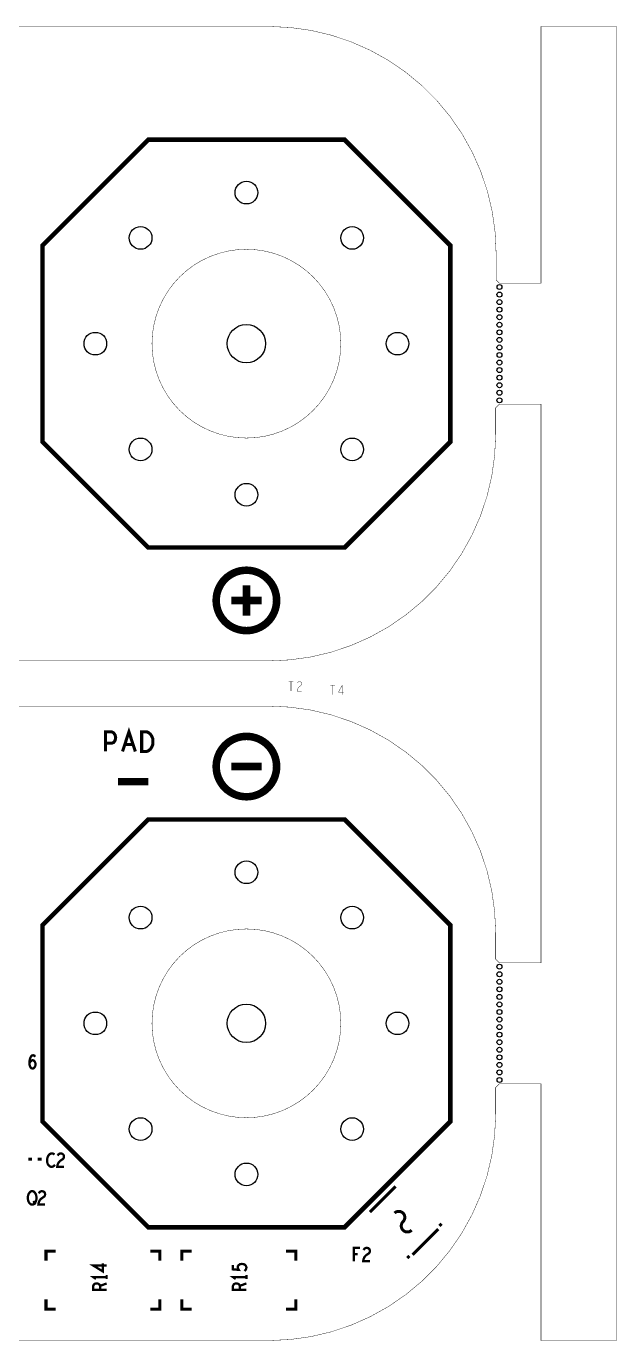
# Model space of a CAD drawing. Extents: x -8 to 102, y 0 to 87.
# Drawn here: x 62.9 to 102, y 0 to 87 of the extents above; entities that cross this region are included whole.
import ezdxf

# ---------------------------------------------------------------- set-up
doc = ezdxf.new("R2010")
doc.units = 0
doc.layers.get('0').update_dxf_attribs({"linetype": 'CONTINUOUS'})
for name, color, linetype in [('BOARD_ART', 7, 'CONTINUOUS'), ('SILK_TOP_ART', 10, 'CONTINUOUS'), ('UCBALANCER-1-2_DRL', 11, 'CONTINUOUS')]:
    doc.layers.add(name, color=color, linetype=linetype)

# ---------------------------------------------------------------- blocks, each defined once
blk = doc.blocks.new('ROUND_3')
blk.add_circle((0, 0), 0.165)
blk = doc.blocks.new('ROUND_5')
blk.add_circle((0, 0), 0.75)
blk = doc.blocks.new('ROUND_7')
blk.add_circle((0, 0), 1.27)

msp = doc.modelspace()

# ---------------------------------------------------------------- linework, layer by layer
at = {"layer": 'BOARD_ART', "const_width": 0.0254}
for points in [[(15, 87), (79, 87)], [(94.0312, 71.9671), (94.0312, 70.2188), (94.25, 70), (97, 70), (97, 87), (102, 87), (102, 0), (97, 0), (97, 17), (94.25, 17), (94, 16.75), (94, 15)], [(94, 27), (94, 25.25), (94.25, 25), (97, 25), (97, 62), (94.25, 62), (94, 61.75), (94, 60)], [(79, 45), (15, 45)], [(15, 42), (79, 42)], [(79, 0), (15, 0)]]:
    msp.add_lwpolyline(points, dxfattribs=at)
for points in [[(94.0312, 71.9671, 0.4142467), (79, 87)], [(79, 45, 0.4142136), (94, 60)], [(94, 27, 0.4142136), (79, 42)], [(79, 0, 0.4142136), (94, 15)]]:
    msp.add_lwpolyline(points, format="xyb", dxfattribs=at)
for points in [[(71.25, 66, 1), (83.75, 66, 1)], [(71.25, 21, 1), (83.75, 21, 1)]]:
    msp.add_lwpolyline(points, format="xyb", close=True, dxfattribs=at)
at = {"layer": 'SILK_TOP_ART'}
for points, const_width in [([(77.5, 79.5), (84, 79.5), (91, 72.5), (91, 59.5), (84, 52.5), (71, 52.5), (64, 59.5), (64, 72.5), (71, 79.5), (77.5, 79.5)], 0.3), ([(77.5, 50), (77.5, 48)], 0.5), ([(76.5, 49), (78.5, 49)], 0.5), ([(80.2974, 43.635), (80.609, 43.635)], 0.0254), ([(80.4532, 43.635), (80.4532, 43)], 0.0254), ([(80.8833, 43.5292), (80.9239, 43.5927), (80.9714, 43.6244), (81.0255, 43.635), (81.0933, 43.6138), (81.1407, 43.5609), (81.1542, 43.4974), (81.1475, 43.4339), (81.1204, 43.381), (80.9849, 43.2752), (80.9239, 43.2011), (80.8833, 43.0952), (80.8698, 43), (81.1542, 43)], 0.0254), ([(83.0474, 43.385), (83.359, 43.385)], 0.0254), ([(83.2032, 43.385), (83.2032, 42.75)], 0.0254), ([(83.8433, 42.75), (83.8433, 43.385), (83.5927, 42.9299), (83.9313, 42.9299)], 0.0254), ([(68.1693, 39), (68.1693, 40.3), (68.5757, 40.3), (68.7112, 40.235), (68.8128, 40.0833), (68.8467, 39.91), (68.8128, 39.7367), (68.7281, 39.6067), (68.5757, 39.5416), (68.1693, 39.5416)], 0.2032), ([(69.3006, 39), (69.724, 40.3), (70.1474, 39)], 0.2032), ([(70.5675, 39), (70.5675, 40.3), (70.9061, 40.3), (71.0416, 40.235), (71.1432, 40.1483), (71.2279, 40.0184), (71.2956, 39.8666), (71.3125, 39.65), (71.2956, 39.4333), (71.2279, 39.2816), (71.1432, 39.1516), (71.0416, 39.065), (70.9061, 39), (70.5675, 39)], 0.2032), ([(69.9949, 39.455), (69.453, 39.455)], 0.2032), ([(76.5, 38), (78.5, 38)], 0.5), ([(69, 37), (71, 37)], 0.5), ([(77.5, 34.5), (84, 34.5), (91, 27.5), (91, 14.5), (84, 7.5), (71, 7.5), (64, 14.5), (64, 27.5), (71, 34.5), (77.5, 34.5)], 0.3), ([(63.1364, 18.3704), (63.2105, 18.4741), (63.274, 18.5334), (63.3587, 18.563), (63.4328, 18.5334), (63.4857, 18.4741), (63.528, 18.3852), (63.5386, 18.2815), (63.528, 18.1926), (63.4857, 18.1037), (63.4222, 18.0296), (63.3481, 18), (63.2634, 18.0296), (63.1893, 18.1185), (63.147, 18.2519), (63.1364, 18.4), (63.1576, 18.5926), (63.1893, 18.6964), (63.2422, 18.8001), (63.3163, 18.8742), (63.3904, 18.889), (63.4645, 18.8594), (63.5174, 18.7853)], 0.1524), ([(64.8003, 12.3149), (64.7368, 12.3594), (64.6628, 12.389), (64.5781, 12.389), (64.4828, 12.3445), (64.4088, 12.2705), (64.3558, 12.1816), (64.3135, 12.0334), (64.3029, 11.9), (64.3241, 11.7667), (64.3558, 11.6778), (64.4193, 11.5889), (64.4934, 11.5296), (64.5675, 11.5), (64.6416, 11.5), (64.7157, 11.5296), (64.7792, 11.5741), (64.8321, 11.6333)], 0.1524), ([(65.0014, 12.2408), (65.0649, 12.3297), (65.139, 12.3742), (65.2237, 12.389), (65.3295, 12.3594), (65.4036, 12.2853), (65.4248, 12.1964), (65.4142, 12.1075), (65.3718, 12.0334), (65.1602, 11.8852), (65.0649, 11.7815), (65.0014, 11.6333), (64.9802, 11.5), (65.4248, 11.5)], 0.1524), ([(63.3095, 12), (63.0555, 12)], 0.2032), ([(63.9445, 12), (63.6905, 12)], 0.2032), ([(63.3175, 9), (63.2328, 9.0148), (63.1588, 9.0741), (63.0952, 9.163), (63.0529, 9.2667), (63.0317, 9.3852), (63.0317, 9.5038), (63.0529, 9.6223), (63.0952, 9.726), (63.1588, 9.8149), (63.2328, 9.8742), (63.3175, 9.889), (63.4022, 9.8742), (63.4762, 9.8149), (63.5398, 9.726), (63.5821, 9.6223), (63.6033, 9.5038), (63.6033, 9.3852), (63.5821, 9.2667), (63.5398, 9.163), (63.4762, 9.0741), (63.4022, 9.0148), (63.3175, 9)], 0.1524), ([(63.7514, 9.7408), (63.8149, 9.8297), (63.889, 9.8742), (63.9737, 9.889), (64.0795, 9.8594), (64.1536, 9.7853), (64.1748, 9.6964), (64.1642, 9.6075), (64.1218, 9.5334), (63.9102, 9.3852), (63.8149, 9.2815), (63.7514, 9.1333), (63.7302, 9), (64.1748, 9)], 0.1524), ([(87.3735, 10.2019), (85.6768, 8.5052)], 0.2), ([(63.4022, 9.2371), (63.5292, 9)], 0.1524), ([(90.2019, 7.3735), (88.5052, 5.6768)], 0.2), ([(90.2728, 7.7272), (90.4142, 7.5858)], 0.2), ([(84.6164, 5.25), (84.6164, 6.139), (85.0186, 6.139)], 0.1524), ([(85.2514, 5.9908), (85.3149, 6.0797), (85.389, 6.1242), (85.4737, 6.139), (85.5795, 6.1094), (85.6536, 6.0353), (85.6748, 5.9464), (85.6642, 5.8575), (85.6218, 5.7834), (85.4102, 5.6352), (85.3149, 5.5315), (85.2514, 5.3833), (85.2302, 5.25), (85.6748, 5.25)], 0.1524), ([(64.233, 5.281), (64.233, 5.916), (64.868, 5.916)], 0.2032), ([(71.132, 5.916), (71.767, 5.916), (71.767, 5.281)], 0.2032), ([(73.233, 5.281), (73.233, 5.916), (73.868, 5.916)], 0.2032), ([(80.132, 5.916), (80.767, 5.916), (80.767, 5.281)], 0.2032), ([(84.8704, 5.7093), (84.6164, 5.7093)], 0.1524), ([(88.2929, 5.4645), (88.1515, 5.6059)], 0.2), ([(68.25, 4.9645), (67.361, 4.9645), (67.9981, 4.5729), (67.9981, 5.1021)], 0.1524), ([(68.25, 4.0755), (68.25, 4.3295)], 0.1524), ([(77.3667, 4.6047), (77.4407, 4.6682), (77.4852, 4.7422), (77.5, 4.8375), (77.4704, 4.9328), (77.4111, 5.0068), (77.3074, 5.0598), (77.1889, 5.0703), (77.0703, 5.0492), (76.9962, 4.9962), (76.937, 4.9222), (76.9222, 4.8481), (76.937, 4.774), (76.9962, 4.6788), (76.611, 4.7105), (76.611, 4.9962)], 0.1524), ([(77.5, 4.0755), (77.5, 4.3295)], 0.1524), ([(68.25, 4.2025), (67.361, 4.2025), (67.5388, 4.0755)], 0.1524), ([(68.25, 3.3558), (67.361, 3.3558), (67.361, 3.6204), (67.4055, 3.7051), (67.4647, 3.758), (67.5833, 3.7792), (67.7018, 3.758), (67.7759, 3.6945), (67.8203, 3.6204), (67.8203, 3.3558)], 0.1524), ([(67.8203, 3.6204), (68.25, 3.7792)], 0.1524), ([(77.5, 4.2025), (76.611, 4.2025), (76.7888, 4.0755)], 0.1524), ([(77.5, 3.3558), (76.611, 3.3558), (76.611, 3.6204), (76.6555, 3.7051), (76.7147, 3.758), (76.8333, 3.7792), (76.9518, 3.758), (77.0259, 3.6945), (77.0703, 3.6204), (77.0703, 3.3558)], 0.1524), ([(77.0703, 3.6204), (77.5, 3.7792)], 0.1524), ([(64.868, 2.084), (64.233, 2.084), (64.233, 2.719)], 0.2032), ([(71.767, 2.719), (71.767, 2.084), (71.132, 2.084)], 0.2032), ([(73.868, 2.084), (73.233, 2.084), (73.233, 2.719)], 0.2032), ([(80.767, 2.719), (80.767, 2.084), (80.132, 2.084)], 0.2032)]:
    msp.add_lwpolyline(points, dxfattribs=dict(at, const_width=const_width))
at = {"layer": 'SILK_TOP_ART', "const_width": 0.5}
for points in [[(75.5, 49, 1), (79.5, 49, 1)], [(75.5, 38, 1), (79.5, 38, 1)]]:
    msp.add_lwpolyline(points, format="xyb", close=True, dxfattribs=at)
at = {"layer": 'SILK_TOP_ART', "const_width": 0.2}
for points in [[(87.8686, 7.8686, 1), (87.3029, 8.4343)], [(87.8686, 7.8686, 1), (88.4343, 7.3029)]]:
    msp.add_lwpolyline(points, format="xyb", dxfattribs=at)

# ---------------------------------------------------------------- block references
at = {"layer": 'UCBALANCER-1-2_DRL'}
for name, p in [('ROUND_5', (77.5, 76)), ('ROUND_5', (70.5, 73)), ('ROUND_5', (84.5, 73)), ('ROUND_3', (94.25, 69.75)), ('ROUND_3', (94.25, 69.25)), ('ROUND_3', (94.25, 68.75)), ('ROUND_3', (94.25, 68.25)), ('ROUND_3', (94.25, 67.75)), ('ROUND_7', (77.5, 66)), ('ROUND_3', (94.25, 67.25)), ('ROUND_5', (67.5, 66)), ('ROUND_5', (87.5, 66)), ('ROUND_3', (94.25, 66.75)), ('ROUND_3', (94.25, 66.25)), ('ROUND_3', (94.25, 65.75)), ('ROUND_3', (94.25, 65.25)), ('ROUND_3', (94.25, 64.75)), ('ROUND_3', (94.25, 64.25)), ('ROUND_3', (94.25, 63.75)), ('ROUND_3', (94.25, 63.25)), ('ROUND_3', (94.25, 62.75)), ('ROUND_3', (94.25, 62.25)), ('ROUND_5', (70.5, 59)), ('ROUND_5', (84.5, 59)), ('ROUND_5', (77.5, 56)), ('ROUND_5', (77.5, 31)), ('ROUND_5', (70.5, 28)), ('ROUND_5', (84.5, 28)), ('ROUND_3', (94.25, 24.75)), ('ROUND_3', (94.25, 24.25)), ('ROUND_3', (94.25, 23.75)), ('ROUND_3', (94.25, 23.25)), ('ROUND_3', (94.25, 22.75)), ('ROUND_7', (77.5, 21)), ('ROUND_3', (94.25, 22.25)), ('ROUND_3', (94.25, 21.75)), ('ROUND_5', (67.5, 21)), ('ROUND_5', (87.5, 21)), ('ROUND_3', (94.25, 21.25)), ('ROUND_3', (94.25, 20.75)), ('ROUND_3', (94.25, 20.25)), ('ROUND_3', (94.25, 19.75)), ('ROUND_3', (94.25, 19.25)), ('ROUND_3', (94.25, 18.75)), ('ROUND_3', (94.25, 18.25)), ('ROUND_3', (94.25, 17.75)), ('ROUND_3', (94.25, 17.25)), ('ROUND_5', (70.5, 14)), ('ROUND_5', (84.5, 14)), ('ROUND_5', (77.5, 11))]:
    msp.add_blockref(name, p, dxfattribs=at)

doc.saveas('drawing.dxf')
